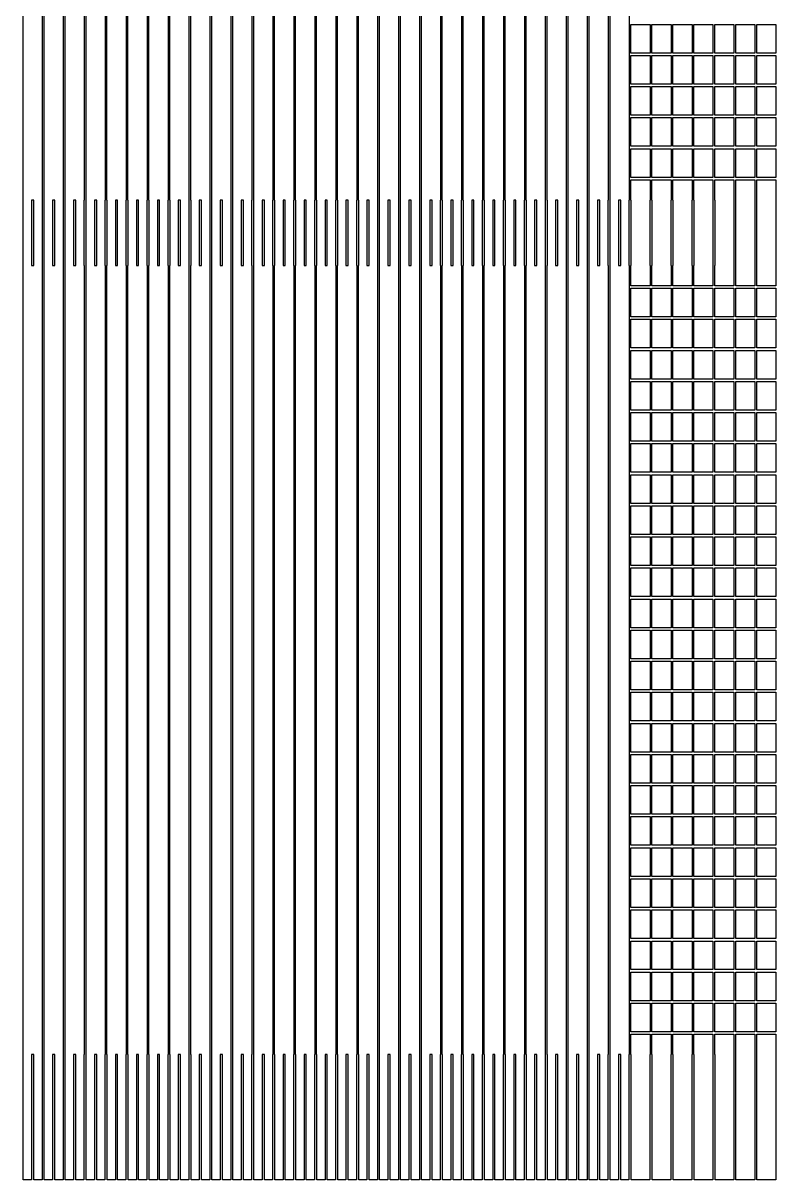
# Model space of a CAD drawing. Extents: x -145 to 145, y -175 to 185.
# Drawn here: x -34.1 to 3.1, y -110.1 to -53 of the extents above; entities that cross this region are included whole.
import ezdxf

# ---------------------------------------------------------------- set-up
doc = ezdxf.new("R2010")
doc.units = 0
doc.layers.add('screen_exp-1p', color=7, linetype='CONTINUOUS')

msp = doc.modelspace()

# ---------------------------------------------------------------- linework, layer by layer
at = {"layer": 'screen_exp-1p'}
for points in [[(-33.207, -103.932), (-33.207, -110.126), (-33.615, -110.126), (-33.615, -103.932), (-33.725, -103.932), (-33.725, -110.126), (-34.133, -110.126), (-34.133, -103.932), (-34.143, -103.932), (-34.143, -64.948), (-34.133, -64.948), (-34.133, -61.712), (-34.143, -61.712), (-34.143, -22.728), (-34.133, -22.728), (-34.133, -19.492), (-34.143, -19.492), (-34.143, 19.492)], [(-33.197, 19.492), (-33.197, -19.492), (-33.207, -19.492), (-33.207, -22.728), (-33.197, -22.728), (-33.197, -61.712), (-33.207, -61.712), (-33.207, -64.948), (-33.197, -64.948), (-33.197, -103.932), (-33.207, -103.932)], [(-32.171, -103.932), (-32.171, -110.126), (-32.579, -110.126), (-32.579, -103.932), (-32.689, -103.932), (-32.689, -110.126), (-33.097, -110.126), (-33.097, -103.932), (-33.107, -103.932), (-33.107, -64.948), (-33.097, -64.948), (-33.097, -61.712), (-33.107, -61.712), (-33.107, -22.728), (-33.097, -22.728), (-33.097, -19.492), (-33.107, -19.492), (-33.107, 19.492)], [(-32.161, 19.492), (-32.161, -19.492), (-32.171, -19.492), (-32.171, -22.728), (-32.161, -22.728), (-32.161, -61.712), (-32.171, -61.712), (-32.171, -64.948), (-32.161, -64.948), (-32.161, -103.932), (-32.171, -103.932)], [(-31.135, -103.932), (-31.135, -110.126), (-31.543, -110.126), (-31.543, -103.932), (-31.653, -103.932), (-31.653, -110.126), (-32.061, -110.126), (-32.061, -103.932), (-32.071, -103.932), (-32.071, -64.948), (-32.061, -64.948), (-32.061, -61.712), (-32.071, -61.712), (-32.071, -22.728), (-32.061, -22.728), (-32.061, -19.492), (-32.071, -19.492), (-32.071, 19.492)], [(-31.125, 19.492), (-31.125, -19.492), (-31.135, -19.492), (-31.135, -22.728), (-31.125, -22.728), (-31.125, -61.712), (-31.135, -61.712), (-31.135, -64.948), (-31.125, -64.948), (-31.125, -103.932), (-31.135, -103.932)], [(-30.099, -103.932), (-30.099, -110.126), (-30.507, -110.126), (-30.507, -103.932), (-30.617, -103.932), (-30.617, -110.126), (-31.025, -110.126), (-31.025, -103.932), (-31.035, -103.932), (-31.035, -64.948), (-31.025, -64.948), (-31.025, -61.712), (-31.035, -61.712), (-31.035, -22.728), (-31.025, -22.728), (-31.025, -19.492), (-31.035, -19.492), (-31.035, 19.492)], [(-30.089, 19.492), (-30.089, -19.492), (-30.099, -19.492), (-30.099, -22.728), (-30.089, -22.728), (-30.089, -61.712), (-30.099, -61.712), (-30.099, -64.948), (-30.089, -64.948), (-30.089, -103.932), (-30.099, -103.932)], [(-29.063, -103.932), (-29.063, -110.126), (-29.471, -110.126), (-29.471, -103.932), (-29.581, -103.932), (-29.581, -110.126), (-29.989, -110.126), (-29.989, -103.932), (-29.999, -103.932), (-29.999, -64.948), (-29.989, -64.948), (-29.989, -61.712), (-29.999, -61.712), (-29.999, -22.728), (-29.989, -22.728), (-29.989, -19.492), (-29.999, -19.492), (-29.999, 19.492)], [(-29.053, 19.492), (-29.053, -19.492), (-29.063, -19.492), (-29.063, -22.728), (-29.053, -22.728), (-29.053, -61.712), (-29.063, -61.712), (-29.063, -64.948), (-29.053, -64.948), (-29.053, -103.932), (-29.063, -103.932)], [(-28.027, -103.932), (-28.027, -110.126), (-28.435, -110.126), (-28.435, -103.932), (-28.545, -103.932), (-28.545, -110.126), (-28.953, -110.126), (-28.953, -103.932), (-28.963, -103.932), (-28.963, -64.948), (-28.953, -64.948), (-28.953, -61.712), (-28.963, -61.712), (-28.963, -22.728), (-28.953, -22.728), (-28.953, -19.492), (-28.963, -19.492), (-28.963, 19.492)], [(-28.017, 19.492), (-28.017, -19.492), (-28.027, -19.492), (-28.027, -22.728), (-28.017, -22.728), (-28.017, -61.712), (-28.027, -61.712), (-28.027, -64.948), (-28.017, -64.948), (-28.017, -103.932), (-28.027, -103.932)], [(-26.991, -103.932), (-26.991, -110.126), (-27.399, -110.126), (-27.399, -103.932), (-27.509, -103.932), (-27.509, -110.126), (-27.917, -110.126), (-27.917, -103.932), (-27.927, -103.932), (-27.927, -64.948), (-27.917, -64.948), (-27.917, -61.712), (-27.927, -61.712), (-27.927, -22.728), (-27.917, -22.728), (-27.917, -19.492), (-27.927, -19.492), (-27.927, 19.492)], [(-26.981, 19.492), (-26.981, -19.492), (-26.991, -19.492), (-26.991, -22.728), (-26.981, -22.728), (-26.981, -61.712), (-26.991, -61.712), (-26.991, -64.948), (-26.981, -64.948), (-26.981, -103.932), (-26.991, -103.932)], [(-25.955, -103.932), (-25.955, -110.126), (-26.363, -110.126), (-26.363, -103.932), (-26.473, -103.932), (-26.473, -110.126), (-26.881, -110.126), (-26.881, -103.932), (-26.891, -103.932), (-26.891, -64.948), (-26.881, -64.948), (-26.881, -61.712), (-26.891, -61.712), (-26.891, -22.728), (-26.881, -22.728), (-26.881, -19.492), (-26.891, -19.492), (-26.891, 19.492)], [(-25.945, 19.492), (-25.945, -19.492), (-25.955, -19.492), (-25.955, -22.728), (-25.945, -22.728), (-25.945, -61.712), (-25.955, -61.712), (-25.955, -64.948), (-25.945, -64.948), (-25.945, -103.932), (-25.955, -103.932)], [(-24.919, -103.932), (-24.919, -110.126), (-25.327, -110.126), (-25.327, -103.932), (-25.437, -103.932), (-25.437, -110.126), (-25.845, -110.126), (-25.845, -103.932), (-25.855, -103.932), (-25.855, -64.948), (-25.845, -64.948), (-25.845, -61.712), (-25.855, -61.712), (-25.855, -22.728), (-25.845, -22.728), (-25.845, -19.492), (-25.855, -19.492), (-25.855, 19.492)], [(-24.909, 19.492), (-24.909, -19.492), (-24.919, -19.492), (-24.919, -22.728), (-24.909, -22.728), (-24.909, -61.712), (-24.919, -61.712), (-24.919, -64.948), (-24.909, -64.948), (-24.909, -103.932), (-24.919, -103.932)], [(-23.883, -103.932), (-23.883, -110.126), (-24.291, -110.126), (-24.291, -103.932), (-24.401, -103.932), (-24.401, -110.126), (-24.809, -110.126), (-24.809, -103.932), (-24.819, -103.932), (-24.819, -64.948), (-24.809, -64.948), (-24.809, -61.712), (-24.819, -61.712), (-24.819, -22.728), (-24.809, -22.728), (-24.809, -19.492), (-24.819, -19.492), (-24.819, 19.492)], [(-23.873, 19.492), (-23.873, -19.492), (-23.883, -19.492), (-23.883, -22.728), (-23.873, -22.728), (-23.873, -61.712), (-23.883, -61.712), (-23.883, -64.948), (-23.873, -64.948), (-23.873, -103.932), (-23.883, -103.932)], [(-22.847, -103.932), (-22.847, -110.126), (-23.255, -110.126), (-23.255, -103.932), (-23.365, -103.932), (-23.365, -110.126), (-23.773, -110.126), (-23.773, -103.932), (-23.783, -103.932), (-23.783, -64.948), (-23.773, -64.948), (-23.773, -61.712), (-23.783, -61.712), (-23.783, -22.728), (-23.773, -22.728), (-23.773, -19.492), (-23.783, -19.492), (-23.783, 19.492)], [(-22.837, 19.492), (-22.837, -19.492), (-22.847, -19.492), (-22.847, -22.728), (-22.837, -22.728), (-22.837, -61.712), (-22.847, -61.712), (-22.847, -64.948), (-22.837, -64.948), (-22.837, -103.932), (-22.847, -103.932)], [(-21.811, -103.932), (-21.811, -110.126), (-22.219, -110.126), (-22.219, -103.932), (-22.329, -103.932), (-22.329, -110.126), (-22.737, -110.126), (-22.737, -103.932), (-22.747, -103.932), (-22.747, -64.948), (-22.737, -64.948), (-22.737, -61.712), (-22.747, -61.712), (-22.747, -22.728), (-22.737, -22.728), (-22.737, -19.492), (-22.747, -19.492), (-22.747, 19.492)], [(-21.801, 19.492), (-21.801, -19.492), (-21.811, -19.492), (-21.811, -22.728), (-21.801, -22.728), (-21.801, -61.712), (-21.811, -61.712), (-21.811, -64.948), (-21.801, -64.948), (-21.801, -103.932), (-21.811, -103.932)], [(-20.775, -103.932), (-20.775, -110.126), (-21.183, -110.126), (-21.183, -103.932), (-21.293, -103.932), (-21.293, -110.126), (-21.701, -110.126), (-21.701, -103.932), (-21.711, -103.932), (-21.711, -64.948), (-21.701, -64.948), (-21.701, -61.712), (-21.711, -61.712), (-21.711, -22.728), (-21.701, -22.728), (-21.701, -19.492), (-21.711, -19.492), (-21.711, 19.492)], [(-20.765, 19.492), (-20.765, -19.492), (-20.775, -19.492), (-20.775, -22.728), (-20.765, -22.728), (-20.765, -61.712), (-20.775, -61.712), (-20.775, -64.948), (-20.765, -64.948), (-20.765, -103.932), (-20.775, -103.932)], [(-19.739, -103.932), (-19.739, -110.126), (-20.147, -110.126), (-20.147, -103.932), (-20.257, -103.932), (-20.257, -110.126), (-20.665, -110.126), (-20.665, -103.932), (-20.675, -103.932), (-20.675, -64.948), (-20.665, -64.948), (-20.665, -61.712), (-20.675, -61.712), (-20.675, -22.728), (-20.665, -22.728), (-20.665, -19.492), (-20.675, -19.492), (-20.675, 19.492)], [(-19.729, 19.492), (-19.729, -19.492), (-19.739, -19.492), (-19.739, -22.728), (-19.729, -22.728), (-19.729, -61.712), (-19.739, -61.712), (-19.739, -64.948), (-19.729, -64.948), (-19.729, -103.932), (-19.739, -103.932)], [(-18.703, -103.932), (-18.703, -110.126), (-19.111, -110.126), (-19.111, -103.932), (-19.221, -103.932), (-19.221, -110.126), (-19.629, -110.126), (-19.629, -103.932), (-19.639, -103.932), (-19.639, -64.948), (-19.629, -64.948), (-19.629, -61.712), (-19.639, -61.712), (-19.639, -22.728), (-19.629, -22.728), (-19.629, -19.492), (-19.639, -19.492), (-19.639, 19.492)], [(-18.693, 19.492), (-18.693, -19.492), (-18.703, -19.492), (-18.703, -22.728), (-18.693, -22.728), (-18.693, -61.712), (-18.703, -61.712), (-18.703, -64.948), (-18.693, -64.948), (-18.693, -103.932), (-18.703, -103.932)], [(-17.667, -103.932), (-17.667, -110.126), (-18.075, -110.126), (-18.075, -103.932), (-18.185, -103.932), (-18.185, -110.126), (-18.593, -110.126), (-18.593, -103.932), (-18.603, -103.932), (-18.603, -64.948), (-18.593, -64.948), (-18.593, -61.712), (-18.603, -61.712), (-18.603, -22.728), (-18.593, -22.728), (-18.593, -19.492), (-18.603, -19.492), (-18.603, 19.492)], [(-17.657, 19.492), (-17.657, -19.492), (-17.667, -19.492), (-17.667, -22.728), (-17.657, -22.728), (-17.657, -61.712), (-17.667, -61.712), (-17.667, -64.948), (-17.657, -64.948), (-17.657, -103.932), (-17.667, -103.932)], [(-16.631, -103.932), (-16.631, -110.126), (-17.039, -110.126), (-17.039, -103.932), (-17.149, -103.932), (-17.149, -110.126), (-17.557, -110.126), (-17.557, -103.932), (-17.567, -103.932), (-17.567, -64.948), (-17.557, -64.948), (-17.557, -61.712), (-17.567, -61.712), (-17.567, -22.728), (-17.557, -22.728), (-17.557, -19.492), (-17.567, -19.492), (-17.567, 19.492)], [(-16.621, 19.492), (-16.621, -19.492), (-16.631, -19.492), (-16.631, -22.728), (-16.621, -22.728), (-16.621, -61.712), (-16.631, -61.712), (-16.631, -64.948), (-16.621, -64.948), (-16.621, -103.932), (-16.631, -103.932)], [(-15.595, -103.932), (-15.595, -110.126), (-16.003, -110.126), (-16.003, -103.932), (-16.113, -103.932), (-16.113, -110.126), (-16.521, -110.126), (-16.521, -103.932), (-16.531, -103.932), (-16.531, -64.948), (-16.521, -64.948), (-16.521, -61.712), (-16.531, -61.712), (-16.531, -22.728), (-16.521, -22.728), (-16.521, -19.492), (-16.531, -19.492), (-16.531, 19.492)], [(-15.585, 19.492), (-15.585, -19.492), (-15.595, -19.492), (-15.595, -22.728), (-15.585, -22.728), (-15.585, -61.712), (-15.595, -61.712), (-15.595, -64.948), (-15.585, -64.948), (-15.585, -103.932), (-15.595, -103.932)], [(-14.559, -103.932), (-14.559, -110.126), (-14.967, -110.126), (-14.967, -103.932), (-15.077, -103.932), (-15.077, -110.126), (-15.485, -110.126), (-15.485, -103.932), (-15.495, -103.932), (-15.495, -64.948), (-15.485, -64.948), (-15.485, -61.712), (-15.495, -61.712), (-15.495, -22.728), (-15.485, -22.728), (-15.485, -19.492), (-15.495, -19.492), (-15.495, 19.492)], [(-14.549, 19.492), (-14.549, -19.492), (-14.559, -19.492), (-14.559, -22.728), (-14.549, -22.728), (-14.549, -61.712), (-14.559, -61.712), (-14.559, -64.948), (-14.549, -64.948), (-14.549, -103.932), (-14.559, -103.932)], [(-13.523, -103.932), (-13.523, -110.126), (-13.931, -110.126), (-13.931, -103.932), (-14.041, -103.932), (-14.041, -110.126), (-14.449, -110.126), (-14.449, -103.932), (-14.459, -103.932), (-14.459, -64.948), (-14.449, -64.948), (-14.449, -61.712), (-14.459, -61.712), (-14.459, -22.728), (-14.449, -22.728), (-14.449, -19.492), (-14.459, -19.492), (-14.459, 19.492)], [(-13.513, 19.492), (-13.513, -19.492), (-13.523, -19.492), (-13.523, -22.728), (-13.513, -22.728), (-13.513, -61.712), (-13.523, -61.712), (-13.523, -64.948), (-13.513, -64.948), (-13.513, -103.932), (-13.523, -103.932)], [(-12.487, -103.932), (-12.487, -110.126), (-12.895, -110.126), (-12.895, -103.932), (-13.005, -103.932), (-13.005, -110.126), (-13.413, -110.126), (-13.413, -103.932), (-13.423, -103.932), (-13.423, -64.948), (-13.413, -64.948), (-13.413, -61.712), (-13.423, -61.712), (-13.423, -22.728), (-13.413, -22.728), (-13.413, -19.492), (-13.423, -19.492), (-13.423, 19.492)], [(-12.477, 19.492), (-12.477, -19.492), (-12.487, -19.492), (-12.487, -22.728), (-12.477, -22.728), (-12.477, -61.712), (-12.487, -61.712), (-12.487, -64.948), (-12.477, -64.948), (-12.477, -103.932), (-12.487, -103.932)], [(-11.451, -103.932), (-11.451, -110.126), (-11.859, -110.126), (-11.859, -103.932), (-11.969, -103.932), (-11.969, -110.126), (-12.377, -110.126), (-12.377, -103.932), (-12.387, -103.932), (-12.387, -64.948), (-12.377, -64.948), (-12.377, -61.712), (-12.387, -61.712), (-12.387, -22.728), (-12.377, -22.728), (-12.377, -19.492), (-12.387, -19.492), (-12.387, 19.492)], [(-11.441, 19.492), (-11.441, -19.492), (-11.451, -19.492), (-11.451, -22.728), (-11.441, -22.728), (-11.441, -61.712), (-11.451, -61.712), (-11.451, -64.948), (-11.441, -64.948), (-11.441, -103.932), (-11.451, -103.932)], [(-10.415, -103.932), (-10.415, -110.126), (-10.823, -110.126), (-10.823, -103.932), (-10.933, -103.932), (-10.933, -110.126), (-11.341, -110.126), (-11.341, -103.932), (-11.351, -103.932), (-11.351, -64.948), (-11.341, -64.948), (-11.341, -61.712), (-11.351, -61.712), (-11.351, -22.728), (-11.341, -22.728), (-11.341, -19.492), (-11.351, -19.492), (-11.351, 19.492)], [(-10.405, 19.492), (-10.405, -19.492), (-10.415, -19.492), (-10.415, -22.728), (-10.405, -22.728), (-10.405, -61.712), (-10.415, -61.712), (-10.415, -64.948), (-10.405, -64.948), (-10.405, -103.932), (-10.415, -103.932)], [(-9.379, -103.932), (-9.379, -110.126), (-9.787, -110.126), (-9.787, -103.932), (-9.897, -103.932), (-9.897, -110.126), (-10.305, -110.126), (-10.305, -103.932), (-10.315, -103.932), (-10.315, -64.948), (-10.305, -64.948), (-10.305, -61.712), (-10.315, -61.712), (-10.315, -22.728), (-10.305, -22.728), (-10.305, -19.492), (-10.315, -19.492), (-10.315, 19.492)], [(-9.369, 19.492), (-9.369, -19.492), (-9.379, -19.492), (-9.379, -22.728), (-9.369, -22.728), (-9.369, -61.712), (-9.379, -61.712), (-9.379, -64.948), (-9.369, -64.948), (-9.369, -103.932), (-9.379, -103.932)], [(-8.343, -103.932), (-8.343, -110.126), (-8.751, -110.126), (-8.751, -103.932), (-8.861, -103.932), (-8.861, -110.126), (-9.269, -110.126), (-9.269, -103.932), (-9.279, -103.932), (-9.279, -64.948), (-9.269, -64.948), (-9.269, -61.712), (-9.279, -61.712), (-9.279, -22.728), (-9.269, -22.728), (-9.269, -19.492), (-9.279, -19.492), (-9.279, 19.492)], [(-8.333, 19.492), (-8.333, -19.492), (-8.343, -19.492), (-8.343, -22.728), (-8.333, -22.728), (-8.333, -61.712), (-8.343, -61.712), (-8.343, -64.948), (-8.333, -64.948), (-8.333, -103.932), (-8.343, -103.932)], [(-7.307, -103.932), (-7.307, -110.126), (-7.715, -110.126), (-7.715, -103.932), (-7.825, -103.932), (-7.825, -110.126), (-8.233, -110.126), (-8.233, -103.932), (-8.243, -103.932), (-8.243, -64.948), (-8.233, -64.948), (-8.233, -61.712), (-8.243, -61.712), (-8.243, -22.728), (-8.233, -22.728), (-8.233, -19.492), (-8.243, -19.492), (-8.243, 19.492)], [(-7.297, 19.492), (-7.297, -19.492), (-7.307, -19.492), (-7.307, -22.728), (-7.297, -22.728), (-7.297, -61.712), (-7.307, -61.712), (-7.307, -64.948), (-7.297, -64.948), (-7.297, -103.932), (-7.307, -103.932)], [(-6.271, -103.932), (-6.271, -110.126), (-6.679, -110.126), (-6.679, -103.932), (-6.789, -103.932), (-6.789, -110.126), (-7.197, -110.126), (-7.197, -103.932), (-7.207, -103.932), (-7.207, -64.948), (-7.197, -64.948), (-7.197, -61.712), (-7.207, -61.712), (-7.207, -22.728), (-7.197, -22.728), (-7.197, -19.492), (-7.207, -19.492), (-7.207, 19.492)], [(-6.261, 19.492), (-6.261, -19.492), (-6.271, -19.492), (-6.271, -22.728), (-6.261, -22.728), (-6.261, -61.712), (-6.271, -61.712), (-6.271, -64.948), (-6.261, -64.948), (-6.261, -103.932), (-6.271, -103.932)], [(-5.235, -103.932), (-5.235, -110.126), (-5.643, -110.126), (-5.643, -103.932), (-5.753, -103.932), (-5.753, -110.126), (-6.161, -110.126), (-6.161, -103.932), (-6.171, -103.932), (-6.171, -64.948), (-6.161, -64.948), (-6.161, -61.712), (-6.171, -61.712), (-6.171, -22.728), (-6.161, -22.728), (-6.161, -19.492), (-6.171, -19.492), (-6.171, 19.492)], [(-5.225, 19.492), (-5.225, -19.492), (-5.235, -19.492), (-5.235, -22.728), (-5.225, -22.728), (-5.225, -61.712), (-5.235, -61.712), (-5.235, -64.948), (-5.225, -64.948), (-5.225, -103.932), (-5.235, -103.932)], [(-4.199, -103.932), (-4.199, -110.126), (-4.607, -110.126), (-4.607, -103.932), (-4.717, -103.932), (-4.717, -110.126), (-5.125, -110.126), (-5.125, -103.932), (-5.135, -103.932), (-5.135, -64.948), (-5.125, -64.948), (-5.125, -61.712), (-5.135, -61.712), (-5.135, -22.728), (-5.125, -22.728), (-5.125, -19.492), (-5.135, -19.492), (-5.135, 19.492)], [(-4.189, 19.492), (-4.189, -19.492), (-4.199, -19.492), (-4.199, -22.728), (-4.189, -22.728), (-4.189, -61.712), (-4.199, -61.712), (-4.199, -64.948), (-4.189, -64.948), (-4.189, -103.932), (-4.199, -103.932)], [(-4.099, -53.032), (-3.153, -53.032), (-3.153, -54.448), (-4.099, -54.448), (-4.099, -53.032)], [(-3.063, -53.032), (-2.117, -53.032), (-2.117, -54.448), (-3.063, -54.448), (-3.063, -53.032)], [(-2.027, -53.032), (-1.081, -53.032), (-1.081, -54.448), (-2.027, -54.448), (-2.027, -53.032)], [(-0.991, -53.032), (-0.045, -53.032), (-0.045, -54.448), (-0.991, -54.448), (-0.991, -53.032)], [(0.045, -53.032), (0.991, -53.032), (0.991, -54.448), (0.045, -54.448), (0.045, -53.032)], [(1.081, -53.032), (2.027, -53.032), (2.027, -54.448), (1.081, -54.448), (1.081, -53.032)], [(2.117, -53.032), (3.063, -53.032), (3.063, -54.448), (2.117, -54.448), (2.117, -53.032)], [(-4.099, -54.568), (-3.153, -54.568), (-3.153, -55.984), (-4.099, -55.984), (-4.099, -54.568)], [(-3.063, -54.568), (-2.117, -54.568), (-2.117, -55.984), (-3.063, -55.984), (-3.063, -54.568)], [(-2.027, -54.568), (-1.081, -54.568), (-1.081, -55.984), (-2.027, -55.984), (-2.027, -54.568)], [(-0.991, -54.568), (-0.045, -54.568), (-0.045, -55.984), (-0.991, -55.984), (-0.991, -54.568)], [(0.045, -54.568), (0.991, -54.568), (0.991, -55.984), (0.045, -55.984), (0.045, -54.568)], [(1.081, -54.568), (2.027, -54.568), (2.027, -55.984), (1.081, -55.984), (1.081, -54.568)], [(2.117, -54.568), (3.063, -54.568), (3.063, -55.984), (2.117, -55.984), (2.117, -54.568)], [(-4.099, -56.104), (-3.153, -56.104), (-3.153, -57.52), (-4.099, -57.52), (-4.099, -56.104)], [(-3.063, -56.104), (-2.117, -56.104), (-2.117, -57.52), (-3.063, -57.52), (-3.063, -56.104)], [(-2.027, -56.104), (-1.081, -56.104), (-1.081, -57.52), (-2.027, -57.52), (-2.027, -56.104)], [(-0.991, -56.104), (-0.045, -56.104), (-0.045, -57.52), (-0.991, -57.52), (-0.991, -56.104)], [(0.045, -56.104), (0.991, -56.104), (0.991, -57.52), (0.045, -57.52), (0.045, -56.104)], [(1.081, -56.104), (2.027, -56.104), (2.027, -57.52), (1.081, -57.52), (1.081, -56.104)], [(2.117, -56.104), (3.063, -56.104), (3.063, -57.52), (2.117, -57.52), (2.117, -56.104)], [(-4.099, -57.64), (-3.153, -57.64), (-3.153, -59.056), (-4.099, -59.056), (-4.099, -57.64)], [(-3.063, -57.64), (-2.117, -57.64), (-2.117, -59.056), (-3.063, -59.056), (-3.063, -57.64)], [(-2.027, -57.64), (-1.081, -57.64), (-1.081, -59.056), (-2.027, -59.056), (-2.027, -57.64)], [(-0.991, -57.64), (-0.045, -57.64), (-0.045, -59.056), (-0.991, -59.056), (-0.991, -57.64)], [(0.045, -57.64), (0.991, -57.64), (0.991, -59.056), (0.045, -59.056), (0.045, -57.64)], [(1.081, -57.64), (2.027, -57.64), (2.027, -59.056), (1.081, -59.056), (1.081, -57.64)], [(2.117, -57.64), (3.063, -57.64), (3.063, -59.056), (2.117, -59.056), (2.117, -57.64)], [(-4.099, -59.176), (-3.153, -59.176), (-3.153, -60.592), (-4.099, -60.592), (-4.099, -59.176)], [(-3.063, -59.176), (-2.117, -59.176), (-2.117, -60.592), (-3.063, -60.592), (-3.063, -59.176)], [(-2.027, -59.176), (-1.081, -59.176), (-1.081, -60.592), (-2.027, -60.592), (-2.027, -59.176)], [(-0.991, -59.176), (-0.045, -59.176), (-0.045, -60.592), (-0.991, -60.592), (-0.991, -59.176)], [(0.045, -59.176), (0.991, -59.176), (0.991, -60.592), (0.045, -60.592), (0.045, -59.176)], [(1.081, -59.176), (2.027, -59.176), (2.027, -60.592), (1.081, -60.592), (1.081, -59.176)], [(2.117, -59.176), (3.063, -59.176), (3.063, -60.592), (2.117, -60.592), (2.117, -59.176)], [(-4.089, -61.712), (-4.099, -61.712), (-4.099, -60.712), (-3.153, -60.712), (-3.153, -61.712), (-3.163, -61.712), (-3.163, -64.948), (-3.153, -64.948), (-3.153, -65.948), (-4.099, -65.948), (-4.099, -64.948), (-4.089, -64.948), (-4.089, -61.712)], [(-3.053, -61.712), (-3.063, -61.712), (-3.063, -60.712), (-2.117, -60.712), (-2.117, -61.712), (-2.127, -61.712), (-2.127, -64.948), (-2.117, -64.948), (-2.117, -65.948), (-3.063, -65.948), (-3.063, -64.948), (-3.053, -64.948), (-3.053, -61.712)], [(-2.017, -61.712), (-2.027, -61.712), (-2.027, -60.712), (-1.081, -60.712), (-1.081, -61.712), (-1.091, -61.712), (-1.091, -64.948), (-1.081, -64.948), (-1.081, -65.948), (-2.027, -65.948), (-2.027, -64.948), (-2.017, -64.948), (-2.017, -61.712)], [(-0.981, -61.712), (-0.991, -61.712), (-0.991, -60.712), (-0.045, -60.712), (-0.045, -61.712), (-0.055, -61.712), (-0.055, -64.948), (-0.045, -64.948), (-0.045, -65.948), (-0.991, -65.948), (-0.991, -64.948), (-0.981, -64.948), (-0.981, -61.712)], [(0.055, -61.712), (0.045, -61.712), (0.045, -60.712), (0.991, -60.712), (0.991, -61.712), (0.981, -61.712), (0.981, -64.948), (0.991, -64.948), (0.991, -65.948), (0.045, -65.948), (0.045, -64.948), (0.055, -64.948), (0.055, -61.712)], [(1.091, -61.712), (1.081, -61.712), (1.081, -60.712), (2.027, -60.712), (2.027, -61.712), (2.017, -61.712), (2.017, -64.948), (2.027, -64.948), (2.027, -65.948), (1.081, -65.948), (1.081, -64.948), (1.091, -64.948), (1.091, -61.712)], [(2.127, -61.712), (2.117, -61.712), (2.117, -60.712), (3.063, -60.712), (3.063, -61.712), (3.053, -61.712), (3.053, -64.948), (3.063, -64.948), (3.063, -65.948), (2.117, -65.948), (2.117, -64.948), (2.127, -64.948), (2.127, -61.712)], [(-33.615, -64.948), (-33.615, -61.712), (-33.725, -61.712), (-33.725, -64.948), (-33.615, -64.948)], [(-32.689, -64.948), (-32.579, -64.948), (-32.579, -61.712), (-32.689, -61.712), (-32.689, -64.948)], [(-31.653, -64.948), (-31.543, -64.948), (-31.543, -61.712), (-31.653, -61.712), (-31.653, -64.948)], [(-30.507, -64.948), (-30.507, -61.712), (-30.617, -61.712), (-30.617, -64.948), (-30.507, -64.948)], [(-29.471, -64.948), (-29.471, -61.712), (-29.581, -61.712), (-29.581, -64.948), (-29.471, -64.948)], [(-28.435, -64.948), (-28.435, -61.712), (-28.545, -61.712), (-28.545, -64.948), (-28.435, -64.948)], [(-27.399, -64.948), (-27.399, -61.712), (-27.509, -61.712), (-27.509, -64.948), (-27.399, -64.948)], [(-26.363, -64.948), (-26.363, -61.712), (-26.473, -61.712), (-26.473, -64.948), (-26.363, -64.948)], [(-25.327, -64.948), (-25.327, -61.712), (-25.437, -61.712), (-25.437, -64.948), (-25.327, -64.948)], [(-24.291, -64.948), (-24.291, -61.712), (-24.401, -61.712), (-24.401, -64.948), (-24.291, -64.948)], [(-23.255, -64.948), (-23.255, -61.712), (-23.365, -61.712), (-23.365, -64.948), (-23.255, -64.948)], [(-22.219, -64.948), (-22.219, -61.712), (-22.329, -61.712), (-22.329, -64.948), (-22.219, -64.948)], [(-21.183, -64.948), (-21.183, -61.712), (-21.293, -61.712), (-21.293, -64.948), (-21.183, -64.948)], [(-20.257, -64.948), (-20.147, -64.948), (-20.147, -61.712), (-20.257, -61.712), (-20.257, -64.948)], [(-19.221, -64.948), (-19.111, -64.948), (-19.111, -61.712), (-19.221, -61.712), (-19.221, -64.948)], [(-18.185, -64.948), (-18.075, -64.948), (-18.075, -61.712), (-18.185, -61.712), (-18.185, -64.948)], [(-17.149, -64.948), (-17.039, -64.948), (-17.039, -61.712), (-17.149, -61.712), (-17.149, -64.948)], [(-16.113, -64.948), (-16.003, -64.948), (-16.003, -61.712), (-16.113, -61.712), (-16.113, -64.948)], [(-14.967, -64.948), (-14.967, -61.712), (-15.077, -61.712), (-15.077, -64.948), (-14.967, -64.948)], [(-13.931, -64.948), (-13.931, -61.712), (-14.041, -61.712), (-14.041, -64.948), (-13.931, -64.948)], [(-12.895, -64.948), (-12.895, -61.712), (-13.005, -61.712), (-13.005, -64.948), (-12.895, -64.948)], [(-11.969, -64.948), (-11.859, -64.948), (-11.859, -61.712), (-11.969, -61.712), (-11.969, -64.948)], [(-10.933, -64.948), (-10.823, -64.948), (-10.823, -61.712), (-10.933, -61.712), (-10.933, -64.948)], [(-9.787, -64.948), (-9.787, -61.712), (-9.897, -61.712), (-9.897, -64.948), (-9.787, -64.948)], [(-8.751, -64.948), (-8.751, -61.712), (-8.861, -61.712), (-8.861, -64.948), (-8.751, -64.948)], [(-7.825, -64.948), (-7.715, -64.948), (-7.715, -61.712), (-7.825, -61.712), (-7.825, -64.948)], [(-6.679, -64.948), (-6.679, -61.712), (-6.789, -61.712), (-6.789, -64.948), (-6.679, -64.948)], [(-5.643, -64.948), (-5.643, -61.712), (-5.753, -61.712), (-5.753, -64.948), (-5.643, -64.948)], [(-4.607, -64.948), (-4.607, -61.712), (-4.717, -61.712), (-4.717, -64.948), (-4.607, -64.948)], [(-4.099, -66.068), (-3.153, -66.068), (-3.153, -67.484), (-4.099, -67.484), (-4.099, -66.068)], [(-3.063, -66.068), (-2.117, -66.068), (-2.117, -67.484), (-3.063, -67.484), (-3.063, -66.068)], [(-2.027, -66.068), (-1.081, -66.068), (-1.081, -67.484), (-2.027, -67.484), (-2.027, -66.068)], [(-0.991, -66.068), (-0.045, -66.068), (-0.045, -67.484), (-0.991, -67.484), (-0.991, -66.068)], [(0.045, -66.068), (0.991, -66.068), (0.991, -67.484), (0.045, -67.484), (0.045, -66.068)], [(1.081, -66.068), (2.027, -66.068), (2.027, -67.484), (1.081, -67.484), (1.081, -66.068)], [(2.117, -66.068), (3.063, -66.068), (3.063, -67.484), (2.117, -67.484), (2.117, -66.068)], [(-4.099, -67.604), (-3.153, -67.604), (-3.153, -69.02), (-4.099, -69.02), (-4.099, -67.604)], [(-3.063, -67.604), (-2.117, -67.604), (-2.117, -69.02), (-3.063, -69.02), (-3.063, -67.604)], [(-2.027, -67.604), (-1.081, -67.604), (-1.081, -69.02), (-2.027, -69.02), (-2.027, -67.604)], [(-0.991, -67.604), (-0.045, -67.604), (-0.045, -69.02), (-0.991, -69.02), (-0.991, -67.604)], [(0.045, -67.604), (0.991, -67.604), (0.991, -69.02), (0.045, -69.02), (0.045, -67.604)], [(1.081, -67.604), (2.027, -67.604), (2.027, -69.02), (1.081, -69.02), (1.081, -67.604)], [(2.117, -67.604), (3.063, -67.604), (3.063, -69.02), (2.117, -69.02), (2.117, -67.604)], [(-4.099, -69.14), (-3.153, -69.14), (-3.153, -70.556), (-4.099, -70.556), (-4.099, -69.14)], [(-3.063, -69.14), (-2.117, -69.14), (-2.117, -70.556), (-3.063, -70.556), (-3.063, -69.14)], [(-2.027, -69.14), (-1.081, -69.14), (-1.081, -70.556), (-2.027, -70.556), (-2.027, -69.14)], [(-0.991, -69.14), (-0.045, -69.14), (-0.045, -70.556), (-0.991, -70.556), (-0.991, -69.14)], [(0.045, -69.14), (0.991, -69.14), (0.991, -70.556), (0.045, -70.556), (0.045, -69.14)], [(1.081, -69.14), (2.027, -69.14), (2.027, -70.556), (1.081, -70.556), (1.081, -69.14)], [(2.117, -69.14), (3.063, -69.14), (3.063, -70.556), (2.117, -70.556), (2.117, -69.14)], [(-4.099, -70.676), (-3.153, -70.676), (-3.153, -72.092), (-4.099, -72.092), (-4.099, -70.676)], [(-3.063, -70.676), (-2.117, -70.676), (-2.117, -72.092), (-3.063, -72.092), (-3.063, -70.676)], [(-2.027, -70.676), (-1.081, -70.676), (-1.081, -72.092), (-2.027, -72.092), (-2.027, -70.676)], [(-0.991, -70.676), (-0.045, -70.676), (-0.045, -72.092), (-0.991, -72.092), (-0.991, -70.676)], [(0.045, -70.676), (0.991, -70.676), (0.991, -72.092), (0.045, -72.092), (0.045, -70.676)], [(1.081, -70.676), (2.027, -70.676), (2.027, -72.092), (1.081, -72.092), (1.081, -70.676)], [(2.117, -70.676), (3.063, -70.676), (3.063, -72.092), (2.117, -72.092), (2.117, -70.676)], [(-4.099, -72.212), (-3.153, -72.212), (-3.153, -73.628), (-4.099, -73.628), (-4.099, -72.212)], [(-3.063, -72.212), (-2.117, -72.212), (-2.117, -73.628), (-3.063, -73.628), (-3.063, -72.212)], [(-2.027, -72.212), (-1.081, -72.212), (-1.081, -73.628), (-2.027, -73.628), (-2.027, -72.212)], [(-0.991, -72.212), (-0.045, -72.212), (-0.045, -73.628), (-0.991, -73.628), (-0.991, -72.212)], [(0.045, -72.212), (0.991, -72.212), (0.991, -73.628), (0.045, -73.628), (0.045, -72.212)], [(1.081, -72.212), (2.027, -72.212), (2.027, -73.628), (1.081, -73.628), (1.081, -72.212)], [(2.117, -72.212), (3.063, -72.212), (3.063, -73.628), (2.117, -73.628), (2.117, -72.212)], [(-4.099, -73.748), (-3.153, -73.748), (-3.153, -75.164), (-4.099, -75.164), (-4.099, -73.748)], [(-3.063, -73.748), (-2.117, -73.748), (-2.117, -75.164), (-3.063, -75.164), (-3.063, -73.748)], [(-2.027, -73.748), (-1.081, -73.748), (-1.081, -75.164), (-2.027, -75.164), (-2.027, -73.748)], [(-0.991, -73.748), (-0.045, -73.748), (-0.045, -75.164), (-0.991, -75.164), (-0.991, -73.748)], [(0.045, -73.748), (0.991, -73.748), (0.991, -75.164), (0.045, -75.164), (0.045, -73.748)], [(1.081, -73.748), (2.027, -73.748), (2.027, -75.164), (1.081, -75.164), (1.081, -73.748)], [(2.117, -73.748), (3.063, -73.748), (3.063, -75.164), (2.117, -75.164), (2.117, -73.748)], [(-4.099, -75.284), (-3.153, -75.284), (-3.153, -76.7), (-4.099, -76.7), (-4.099, -75.284)], [(-3.063, -75.284), (-2.117, -75.284), (-2.117, -76.7), (-3.063, -76.7), (-3.063, -75.284)], [(-2.027, -75.284), (-1.081, -75.284), (-1.081, -76.7), (-2.027, -76.7), (-2.027, -75.284)], [(-0.991, -75.284), (-0.045, -75.284), (-0.045, -76.7), (-0.991, -76.7), (-0.991, -75.284)], [(0.045, -75.284), (0.991, -75.284), (0.991, -76.7), (0.045, -76.7), (0.045, -75.284)], [(1.081, -75.284), (2.027, -75.284), (2.027, -76.7), (1.081, -76.7), (1.081, -75.284)], [(2.117, -75.284), (3.063, -75.284), (3.063, -76.7), (2.117, -76.7), (2.117, -75.284)], [(-4.099, -76.82), (-3.153, -76.82), (-3.153, -78.236), (-4.099, -78.236), (-4.099, -76.82)], [(-3.063, -76.82), (-2.117, -76.82), (-2.117, -78.236), (-3.063, -78.236), (-3.063, -76.82)], [(-2.027, -76.82), (-1.081, -76.82), (-1.081, -78.236), (-2.027, -78.236), (-2.027, -76.82)], [(-0.991, -76.82), (-0.045, -76.82), (-0.045, -78.236), (-0.991, -78.236), (-0.991, -76.82)], [(0.045, -76.82), (0.991, -76.82), (0.991, -78.236), (0.045, -78.236), (0.045, -76.82)], [(1.081, -76.82), (2.027, -76.82), (2.027, -78.236), (1.081, -78.236), (1.081, -76.82)], [(2.117, -76.82), (3.063, -76.82), (3.063, -78.236), (2.117, -78.236), (2.117, -76.82)], [(-4.099, -78.356), (-3.153, -78.356), (-3.153, -79.772), (-4.099, -79.772), (-4.099, -78.356)], [(-3.063, -78.356), (-2.117, -78.356), (-2.117, -79.772), (-3.063, -79.772), (-3.063, -78.356)], [(-2.027, -78.356), (-1.081, -78.356), (-1.081, -79.772), (-2.027, -79.772), (-2.027, -78.356)], [(-0.991, -78.356), (-0.045, -78.356), (-0.045, -79.772), (-0.991, -79.772), (-0.991, -78.356)], [(0.045, -78.356), (0.991, -78.356), (0.991, -79.772), (0.045, -79.772), (0.045, -78.356)], [(1.081, -78.356), (2.027, -78.356), (2.027, -79.772), (1.081, -79.772), (1.081, -78.356)], [(2.117, -78.356), (3.063, -78.356), (3.063, -79.772), (2.117, -79.772), (2.117, -78.356)], [(-4.099, -79.892), (-3.153, -79.892), (-3.153, -81.308), (-4.099, -81.308), (-4.099, -79.892)], [(-3.063, -79.892), (-2.117, -79.892), (-2.117, -81.308), (-3.063, -81.308), (-3.063, -79.892)], [(-2.027, -79.892), (-1.081, -79.892), (-1.081, -81.308), (-2.027, -81.308), (-2.027, -79.892)], [(-0.991, -79.892), (-0.045, -79.892), (-0.045, -81.308), (-0.991, -81.308), (-0.991, -79.892)], [(0.045, -79.892), (0.991, -79.892), (0.991, -81.308), (0.045, -81.308), (0.045, -79.892)], [(1.081, -79.892), (2.027, -79.892), (2.027, -81.308), (1.081, -81.308), (1.081, -79.892)], [(2.117, -79.892), (3.063, -79.892), (3.063, -81.308), (2.117, -81.308), (2.117, -79.892)], [(-4.099, -81.428), (-3.153, -81.428), (-3.153, -82.844), (-4.099, -82.844), (-4.099, -81.428)], [(-3.063, -81.428), (-2.117, -81.428), (-2.117, -82.844), (-3.063, -82.844), (-3.063, -81.428)], [(-2.027, -81.428), (-1.081, -81.428), (-1.081, -82.844), (-2.027, -82.844), (-2.027, -81.428)], [(-0.991, -81.428), (-0.045, -81.428), (-0.045, -82.844), (-0.991, -82.844), (-0.991, -81.428)], [(0.045, -81.428), (0.991, -81.428), (0.991, -82.844), (0.045, -82.844), (0.045, -81.428)], [(1.081, -81.428), (2.027, -81.428), (2.027, -82.844), (1.081, -82.844), (1.081, -81.428)], [(2.117, -81.428), (3.063, -81.428), (3.063, -82.844), (2.117, -82.844), (2.117, -81.428)], [(-4.099, -82.964), (-3.153, -82.964), (-3.153, -84.38), (-4.099, -84.38), (-4.099, -82.964)], [(-3.063, -82.964), (-2.117, -82.964), (-2.117, -84.38), (-3.063, -84.38), (-3.063, -82.964)], [(-2.027, -82.964), (-1.081, -82.964), (-1.081, -84.38), (-2.027, -84.38), (-2.027, -82.964)], [(-0.991, -82.964), (-0.045, -82.964), (-0.045, -84.38), (-0.991, -84.38), (-0.991, -82.964)], [(0.045, -82.964), (0.991, -82.964), (0.991, -84.38), (0.045, -84.38), (0.045, -82.964)], [(1.081, -82.964), (2.027, -82.964), (2.027, -84.38), (1.081, -84.38), (1.081, -82.964)], [(2.117, -82.964), (3.063, -82.964), (3.063, -84.38), (2.117, -84.38), (2.117, -82.964)], [(-4.099, -84.5), (-3.153, -84.5), (-3.153, -85.916), (-4.099, -85.916), (-4.099, -84.5)], [(-3.063, -84.5), (-2.117, -84.5), (-2.117, -85.916), (-3.063, -85.916), (-3.063, -84.5)], [(-2.027, -84.5), (-1.081, -84.5), (-1.081, -85.916), (-2.027, -85.916), (-2.027, -84.5)], [(-0.991, -84.5), (-0.045, -84.5), (-0.045, -85.916), (-0.991, -85.916), (-0.991, -84.5)], [(0.045, -84.5), (0.991, -84.5), (0.991, -85.916), (0.045, -85.916), (0.045, -84.5)], [(1.081, -84.5), (2.027, -84.5), (2.027, -85.916), (1.081, -85.916), (1.081, -84.5)], [(2.117, -84.5), (3.063, -84.5), (3.063, -85.916), (2.117, -85.916), (2.117, -84.5)], [(-4.099, -86.036), (-3.153, -86.036), (-3.153, -87.452), (-4.099, -87.452), (-4.099, -86.036)], [(-3.063, -86.036), (-2.117, -86.036), (-2.117, -87.452), (-3.063, -87.452), (-3.063, -86.036)], [(-2.027, -86.036), (-1.081, -86.036), (-1.081, -87.452), (-2.027, -87.452), (-2.027, -86.036)], [(-0.991, -86.036), (-0.045, -86.036), (-0.045, -87.452), (-0.991, -87.452), (-0.991, -86.036)], [(0.045, -86.036), (0.991, -86.036), (0.991, -87.452), (0.045, -87.452), (0.045, -86.036)], [(1.081, -86.036), (2.027, -86.036), (2.027, -87.452), (1.081, -87.452), (1.081, -86.036)], [(2.117, -86.036), (3.063, -86.036), (3.063, -87.452), (2.117, -87.452), (2.117, -86.036)], [(-4.099, -87.572), (-3.153, -87.572), (-3.153, -88.988), (-4.099, -88.988), (-4.099, -87.572)], [(-3.063, -87.572), (-2.117, -87.572), (-2.117, -88.988), (-3.063, -88.988), (-3.063, -87.572)], [(-2.027, -87.572), (-1.081, -87.572), (-1.081, -88.988), (-2.027, -88.988), (-2.027, -87.572)], [(-0.991, -87.572), (-0.045, -87.572), (-0.045, -88.988), (-0.991, -88.988), (-0.991, -87.572)], [(0.045, -87.572), (0.991, -87.572), (0.991, -88.988), (0.045, -88.988), (0.045, -87.572)], [(1.081, -87.572), (2.027, -87.572), (2.027, -88.988), (1.081, -88.988), (1.081, -87.572)], [(2.117, -87.572), (3.063, -87.572), (3.063, -88.988), (2.117, -88.988), (2.117, -87.572)], [(-4.099, -89.108), (-3.153, -89.108), (-3.153, -90.524), (-4.099, -90.524), (-4.099, -89.108)], [(-3.063, -89.108), (-2.117, -89.108), (-2.117, -90.524), (-3.063, -90.524), (-3.063, -89.108)], [(-2.027, -89.108), (-1.081, -89.108), (-1.081, -90.524), (-2.027, -90.524), (-2.027, -89.108)], [(-0.991, -89.108), (-0.045, -89.108), (-0.045, -90.524), (-0.991, -90.524), (-0.991, -89.108)], [(0.045, -89.108), (0.991, -89.108), (0.991, -90.524), (0.045, -90.524), (0.045, -89.108)], [(1.081, -89.108), (2.027, -89.108), (2.027, -90.524), (1.081, -90.524), (1.081, -89.108)], [(2.117, -89.108), (3.063, -89.108), (3.063, -90.524), (2.117, -90.524), (2.117, -89.108)], [(-4.099, -90.644), (-3.153, -90.644), (-3.153, -92.06), (-4.099, -92.06), (-4.099, -90.644)], [(-3.063, -90.644), (-2.117, -90.644), (-2.117, -92.06), (-3.063, -92.06), (-3.063, -90.644)], [(-2.027, -90.644), (-1.081, -90.644), (-1.081, -92.06), (-2.027, -92.06), (-2.027, -90.644)], [(-0.991, -90.644), (-0.045, -90.644), (-0.045, -92.06), (-0.991, -92.06), (-0.991, -90.644)], [(0.045, -90.644), (0.991, -90.644), (0.991, -92.06), (0.045, -92.06), (0.045, -90.644)], [(1.081, -90.644), (2.027, -90.644), (2.027, -92.06), (1.081, -92.06), (1.081, -90.644)], [(2.117, -90.644), (3.063, -90.644), (3.063, -92.06), (2.117, -92.06), (2.117, -90.644)], [(-4.099, -92.18), (-3.153, -92.18), (-3.153, -93.596), (-4.099, -93.596), (-4.099, -92.18)], [(-3.063, -92.18), (-2.117, -92.18), (-2.117, -93.596), (-3.063, -93.596), (-3.063, -92.18)], [(-2.027, -92.18), (-1.081, -92.18), (-1.081, -93.596), (-2.027, -93.596), (-2.027, -92.18)], [(-0.991, -92.18), (-0.045, -92.18), (-0.045, -93.596), (-0.991, -93.596), (-0.991, -92.18)], [(0.045, -92.18), (0.991, -92.18), (0.991, -93.596), (0.045, -93.596), (0.045, -92.18)], [(1.081, -92.18), (2.027, -92.18), (2.027, -93.596), (1.081, -93.596), (1.081, -92.18)], [(2.117, -92.18), (3.063, -92.18), (3.063, -93.596), (2.117, -93.596), (2.117, -92.18)], [(-4.099, -93.716), (-3.153, -93.716), (-3.153, -95.132), (-4.099, -95.132), (-4.099, -93.716)], [(-3.063, -93.716), (-2.117, -93.716), (-2.117, -95.132), (-3.063, -95.132), (-3.063, -93.716)], [(-2.027, -93.716), (-1.081, -93.716), (-1.081, -95.132), (-2.027, -95.132), (-2.027, -93.716)], [(-0.991, -93.716), (-0.045, -93.716), (-0.045, -95.132), (-0.991, -95.132), (-0.991, -93.716)], [(0.045, -93.716), (0.991, -93.716), (0.991, -95.132), (0.045, -95.132), (0.045, -93.716)], [(1.081, -93.716), (2.027, -93.716), (2.027, -95.132), (1.081, -95.132), (1.081, -93.716)], [(2.117, -93.716), (3.063, -93.716), (3.063, -95.132), (2.117, -95.132), (2.117, -93.716)], [(-4.099, -95.252), (-3.153, -95.252), (-3.153, -96.668), (-4.099, -96.668), (-4.099, -95.252)], [(-3.063, -95.252), (-2.117, -95.252), (-2.117, -96.668), (-3.063, -96.668), (-3.063, -95.252)], [(-2.027, -95.252), (-1.081, -95.252), (-1.081, -96.668), (-2.027, -96.668), (-2.027, -95.252)], [(-0.991, -95.252), (-0.045, -95.252), (-0.045, -96.668), (-0.991, -96.668), (-0.991, -95.252)], [(0.045, -95.252), (0.991, -95.252), (0.991, -96.668), (0.045, -96.668), (0.045, -95.252)], [(1.081, -95.252), (2.027, -95.252), (2.027, -96.668), (1.081, -96.668), (1.081, -95.252)], [(2.117, -95.252), (3.063, -95.252), (3.063, -96.668), (2.117, -96.668), (2.117, -95.252)], [(-4.099, -96.788), (-3.153, -96.788), (-3.153, -98.204), (-4.099, -98.204), (-4.099, -96.788)], [(-3.063, -96.788), (-2.117, -96.788), (-2.117, -98.204), (-3.063, -98.204), (-3.063, -96.788)], [(-2.027, -96.788), (-1.081, -96.788), (-1.081, -98.204), (-2.027, -98.204), (-2.027, -96.788)], [(-0.991, -96.788), (-0.045, -96.788), (-0.045, -98.204), (-0.991, -98.204), (-0.991, -96.788)], [(0.045, -96.788), (0.991, -96.788), (0.991, -98.204), (0.045, -98.204), (0.045, -96.788)], [(1.081, -96.788), (2.027, -96.788), (2.027, -98.204), (1.081, -98.204), (1.081, -96.788)], [(2.117, -96.788), (3.063, -96.788), (3.063, -98.204), (2.117, -98.204), (2.117, -96.788)], [(-4.099, -98.324), (-3.153, -98.324), (-3.153, -99.74), (-4.099, -99.74), (-4.099, -98.324)], [(-3.063, -98.324), (-2.117, -98.324), (-2.117, -99.74), (-3.063, -99.74), (-3.063, -98.324)], [(-2.027, -98.324), (-1.081, -98.324), (-1.081, -99.74), (-2.027, -99.74), (-2.027, -98.324)], [(-0.991, -98.324), (-0.045, -98.324), (-0.045, -99.74), (-0.991, -99.74), (-0.991, -98.324)], [(0.045, -98.324), (0.991, -98.324), (0.991, -99.74), (0.045, -99.74), (0.045, -98.324)], [(1.081, -98.324), (2.027, -98.324), (2.027, -99.74), (1.081, -99.74), (1.081, -98.324)], [(2.117, -98.324), (3.063, -98.324), (3.063, -99.74), (2.117, -99.74), (2.117, -98.324)], [(-4.099, -99.86), (-3.153, -99.86), (-3.153, -101.276), (-4.099, -101.276), (-4.099, -99.86)], [(-3.063, -99.86), (-2.117, -99.86), (-2.117, -101.276), (-3.063, -101.276), (-3.063, -99.86)], [(-2.027, -99.86), (-1.081, -99.86), (-1.081, -101.276), (-2.027, -101.276), (-2.027, -99.86)], [(-0.991, -99.86), (-0.045, -99.86), (-0.045, -101.276), (-0.991, -101.276), (-0.991, -99.86)], [(0.045, -99.86), (0.991, -99.86), (0.991, -101.276), (0.045, -101.276), (0.045, -99.86)], [(1.081, -99.86), (2.027, -99.86), (2.027, -101.276), (1.081, -101.276), (1.081, -99.86)], [(2.117, -99.86), (3.063, -99.86), (3.063, -101.276), (2.117, -101.276), (2.117, -99.86)], [(-4.099, -101.396), (-3.153, -101.396), (-3.153, -102.812), (-4.099, -102.812), (-4.099, -101.396)], [(-3.063, -101.396), (-2.117, -101.396), (-2.117, -102.812), (-3.063, -102.812), (-3.063, -101.396)], [(-2.027, -101.396), (-1.081, -101.396), (-1.081, -102.812), (-2.027, -102.812), (-2.027, -101.396)], [(-0.991, -101.396), (-0.045, -101.396), (-0.045, -102.812), (-0.991, -102.812), (-0.991, -101.396)], [(0.045, -101.396), (0.991, -101.396), (0.991, -102.812), (0.045, -102.812), (0.045, -101.396)], [(1.081, -101.396), (2.027, -101.396), (2.027, -102.812), (1.081, -102.812), (1.081, -101.396)], [(2.117, -101.396), (3.063, -101.396), (3.063, -102.812), (2.117, -102.812), (2.117, -101.396)], [(-3.163, -103.932), (-3.163, -110.126), (-4.089, -110.126), (-4.089, -103.932), (-4.099, -103.932), (-4.099, -102.932), (-3.153, -102.932), (-3.153, -103.932), (-3.163, -103.932)], [(-2.127, -103.932), (-2.127, -110.126), (-3.053, -110.126), (-3.053, -103.932), (-3.063, -103.932), (-3.063, -102.932), (-2.117, -102.932), (-2.117, -103.932), (-2.127, -103.932)], [(-1.091, -103.932), (-1.091, -110.126), (-2.017, -110.126), (-2.017, -103.932), (-2.027, -103.932), (-2.027, -102.932), (-1.081, -102.932), (-1.081, -103.932), (-1.091, -103.932)], [(-0.055, -103.932), (-0.055, -110.126), (-0.981, -110.126), (-0.981, -103.932), (-0.991, -103.932), (-0.991, -102.932), (-0.045, -102.932), (-0.045, -103.932), (-0.055, -103.932)], [(0.981, -103.932), (0.981, -110.126), (0.055, -110.126), (0.055, -103.932), (0.045, -103.932), (0.045, -102.932), (0.991, -102.932), (0.991, -103.932), (0.981, -103.932)], [(2.017, -103.932), (2.017, -110.126), (1.091, -110.126), (1.091, -103.932), (1.081, -103.932), (1.081, -102.932), (2.027, -102.932), (2.027, -103.932), (2.017, -103.932)], [(3.053, -103.932), (3.053, -110.126), (2.127, -110.126), (2.127, -103.932), (2.117, -103.932), (2.117, -102.932), (3.063, -102.932), (3.063, -103.932), (3.053, -103.932)]]:
    msp.add_lwpolyline(points, dxfattribs=at)

doc.saveas('drawing.dxf')
